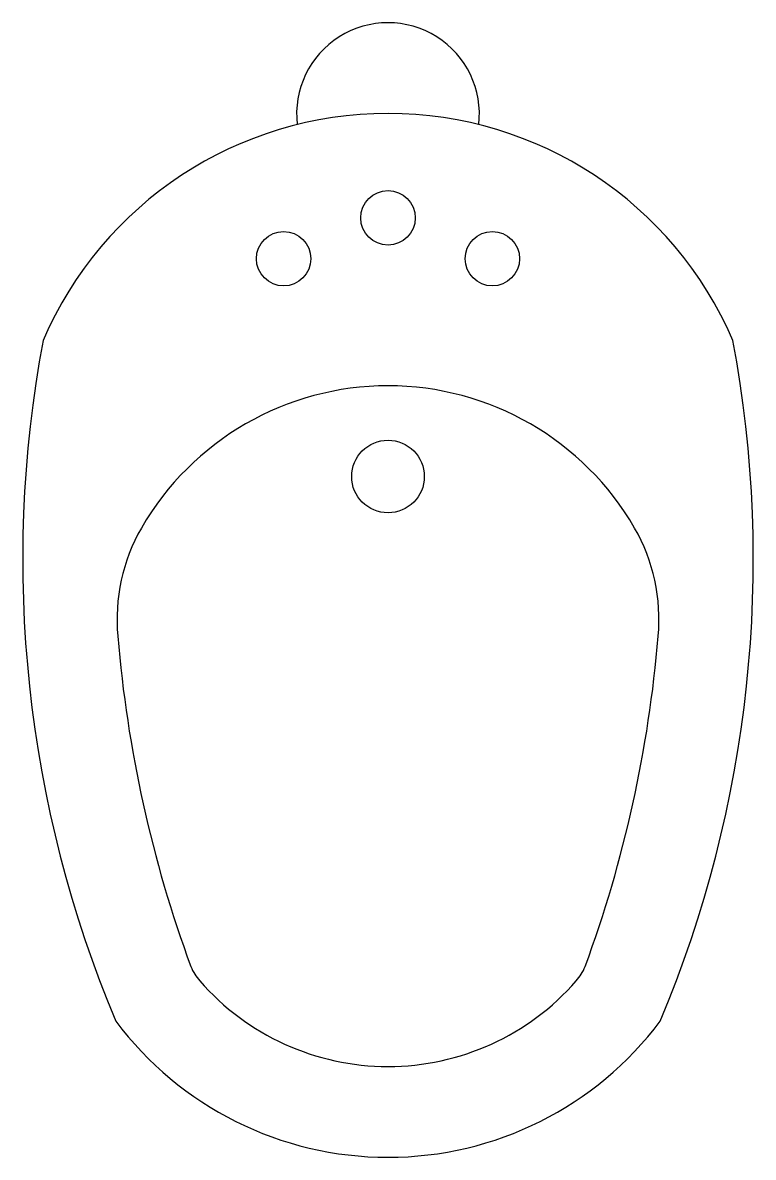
# Model space of a CAD drawing. Extents: x -0.201 to 0.201, y -0.625 to 0.
import ezdxf

# ---------------------------------------------------------------- set-up
doc = ezdxf.new("R2010")
doc.units = 0
doc.layers.add('SN', color=7, linetype='CONTINUOUS')

msp = doc.modelspace()

# ---------------------------------------------------------------- linework, layer by layer
at = {"layer": 'SN', "color": 0}
for centre, radius in [((0, -0.1075), 0.015), ((-0.0575, -0.13), 0.015), ((0.0575, -0.13), 0.015), ((0, -0.25), 0.02)]:
    msp.add_circle(centre, radius, dxfattribs=at)
for centre, radius, start, end in [((0, -0.05033), 0.05033, 353.38613, 186.61387), ((0, -0.2569), 0.2069, 23.31859, 156.68141), ((0.45532, -0.2958), 0.65652, 169.39724, 202.77982), ((-0.45532, -0.2958), 0.65652, 337.22018, 10.60276), ((0, -0.3569), 0.1569, 30.03233, 149.96767), ((-0.04926, -0.32842), 0.1, 149.96767, 185.47688), ((0.04926, -0.32842), 0.1, 354.52312, 30.03233), ((0.54171, -0.28088), 0.69287, 184.72597, 200.18709), ((-0.54171, -0.28088), 0.69287, 339.81291, 355.27403), ((-0.08103, -0.50814), 0.03, 203.24941, 221.07916), ((0.08103, -0.50814), 0.03, 318.92084, 336.75059), ((0, -0.4375), 0.1375, 221.07916, 318.92084), ((0, -0.4375), 0.1875, 216.8699, 323.1301)]:
    msp.add_arc(centre, radius, start, end, dxfattribs=at)

doc.saveas('drawing.dxf')
